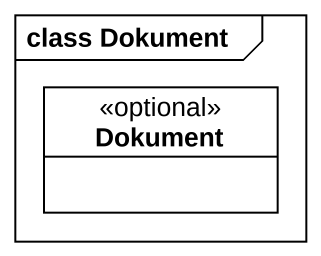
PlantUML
@startuml
mainframe class Dokument
hide circle
hide empty members
class Dokument <<optional>>
@enduml
